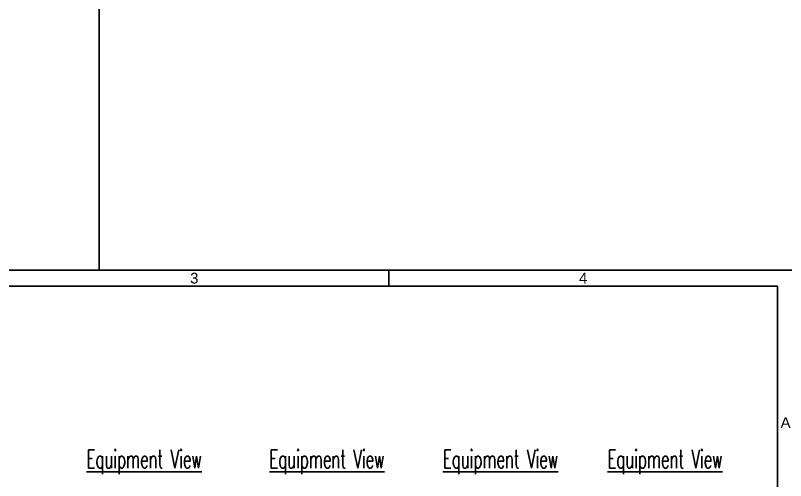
# Model space of a CAD drawing. Header units: millimetres. Extents: x 173893 to 258446, y -176540 to -123824.
# Drawn here: x 195350 to 199565, y -138978 to -136433 of the extents above; entities that cross this region are included whole.
import ezdxf
from ezdxf.enums import TextEntityAlignment as Align

# ---------------------------------------------------------------- set-up
doc = ezdxf.new("R2010")
doc.units = ezdxf.units.MM
doc.header["$LTSCALE"] = 3
doc.layers.add('@.0.DM. NÉT CHÍNH', color=7, linetype='Continuous', lineweight=25)
for name, color, linetype in [('@.DM. NÉT CHÍNH', 7, 'Continuous'), ('@.TEXT', 7, 'Continuous'), ('@.VISIBLE', 7, 'Continuous')]:
    doc.layers.add(name, color=color, linetype=linetype)
doc.styles.add('Ann_w01', font='romans.shx', dxfattribs={"width": 0.6, "bigfont": 'chineset.shx'})
doc.styles.add('Arial', font='arial.ttf')

# ---------------------------------------------------------------- blocks, each defined once
blk = doc.blocks.new('KHUNG BAN VE (Made by Tung)')
at = {"layer": '@.VISIBLE', "color": 8}
blk.add_line((221.25, 207), (221.25, 210), dxfattribs=at)
for points in [[(0, 0), (297, 0), (297, 210), (0, 210)], [(3, 3), (294, 3), (294, 207), (3, 207)]]:
    blk.add_lwpolyline(points, close=True, dxfattribs=at)
at = {"layer": '@.TEXT', "color": 1, "style": 'Arial'}
for s, p in [('3', (184.875, 208.5)), ('4', (257.625, 208.5)), ('A', (295.5, 181.5))]:
    blk.add_text(s, height=2, dxfattribs=at).set_placement(p, align=Align.MIDDLE_CENTER)
for tag, height, p in [('DESIGNER_NAME', 2, (38, 15.5)), ('PROJECT_CODE', 2, (258.5, 15.5)), ('SCALE', 2, (289, 15.5)), ('APPROVED_NAME', 2, (38, 10.5)), ('CUSTOMER_NAME', 2, (258.5, 10.5)), ('PAGE', 2, (289, 10.5)), ('DRAWING_NAME', 4, (173, 8)), ('TOTAL', 2, (289, 5.5))]:
    blk.add_attdef(tag, text='', height=height, dxfattribs=at).set_placement(p, align=Align.MIDDLE_CENTER)

msp = doc.modelspace()

# ---------------------------------------------------------------- linework, layer by layer
at = {"layer": '@.DM. NÉT CHÍNH', "linetype": 'Continuous'}
msp.add_line((195808.93, -124247.34), (195808.93, -137826.43), dxfattribs=at)
msp.add_lwpolyline([(191169.37, -124247.34), (215177.7, -124247.34), (215177.7, -137826.43), (191169.37, -137826.43)], close=True, dxfattribs=at)

# ---------------------------------------------------------------- block references
at = {"layer": '@.VISIBLE', "xscale": 29.25, "yscale": 29.25, "zscale": 29.25}
msp.add_blockref('KHUNG BAN VE (Made by Tung)', (190921.35, -143968.93), dxfattribs=at)

# ---------------------------------------------------------------- texts
at = {"layer": '@.0.DM. NÉT CHÍNH', "color": 2, "style": 'Ann_w01', "width": 0.6}
for p in [(196054.97, -138860.06), (197054.97, -138860.06), (198004.97, -138860.06), (198904.97, -138860.06)]:
    msp.add_text('%%UEquipment View', height=100, dxfattribs=at).set_placement(p, align=Align.MIDDLE_CENTER)

doc.saveas('drawing.dxf')
